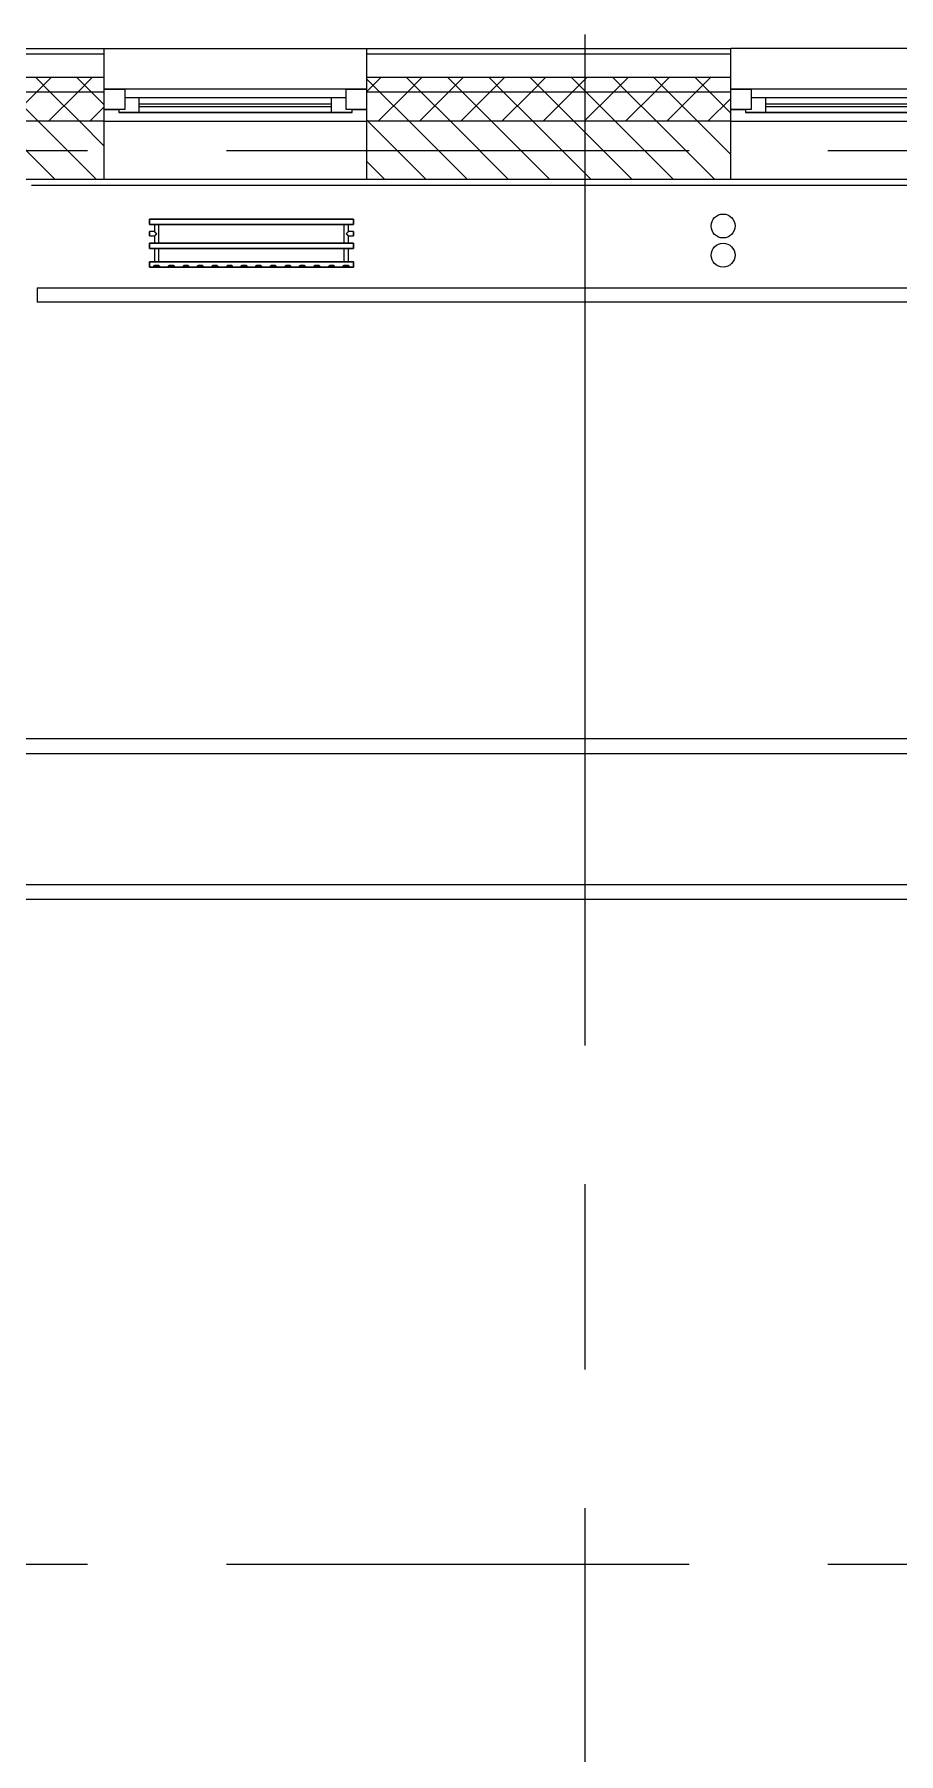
# Model space of a CAD drawing. Header units: millimetres. Extents: x 35143 to 244272, y -8553 to 29000.
# Drawn here: x 54770 to 57736, y 21501 to 27398 of the extents above; entities that cross this region are included whole.
import ezdxf

# ---------------------------------------------------------------- set-up
doc = ezdxf.new("R2010")
doc.units = ezdxf.units.MM
doc.linetypes.add('Осевая', pattern=[3175, 635, -476.25, 1587.5, -476.25])
for name, color, linetype, lineweight in [('A-DETL', 7, 'Continuous', 9), ('A-GLAZ', 7, 'Continuous', 9), ('A-WALL', 7, 'Continuous', 9), ('A-WALL-1', 7, 'Continuous', 13), ('I-WALL', 7, 'Continuous', 9), ('Оси', 7, 'Continuous', 9), ('Оси-2', 7, 'Осевая', 9)]:
    doc.layers.add(name, color=color, linetype=linetype, lineweight=lineweight)
doc.layers.add('A-FLOR-1', color=7, linetype='Continuous', lineweight=9, true_color=0xaaaaaa)
doc.layers.add('M-EQPM-1', color=7, linetype='Continuous', lineweight=9, true_color=0xaaaaaa)
pattern_1 = [(45, (0, 0), (-70.71068, 70.71068), []), (135, (0, 0), (-70.71068, -70.71068), [])]

# ---------------------------------------------------------------- blocks, each defined once
blk = doc.blocks.new('120_Окно_СКБ_2Ст - 120_Окно_СКБ_2Ст 2700х2500 _мал створка справа_ 2-23206922-План монтажа стен и перегородок 2 этажа в осях 12-23')
at = {"layer": 'A-GLAZ'}
for p, q in [((-1350, -75), (-1350, -5)), ((-1350, -5), (-1280, -5)), ((1350, -5), (-1350, -5)), ((-1280, -5), (-1280, -75)), ((450, -35), (-1280, -35)), ((-1280, -35), (-1280, -75)), ((-1230, -85), (-1230, -35)), ((-1230, -55), (400, -55)), ((400, -85), (400, -35)), ((450, -75), (450, -5)), ((450, -5), (520, -5)), ((450, -75), (450, -35)), ((520, -5), (520, -75)), ((1280, -35), (520, -35)), ((520, -35), (520, -75)), ((570, -85), (570, -35)), ((570, -55), (1230, -55)), ((1230, -85), (1230, -35)), ((1280, -75), (1280, -5)), ((1280, -5), (1350, -5)), ((1280, -75), (1280, -35)), ((1350, -5), (1350, -75)), ((-1280, -75), (-1350, -75)), ((-1350, -75), (-1300, -75)), ((-1280, -75), (-1300, -75)), ((-1300, -75), (-1300, -85)), ((-1300, -85), (470, -85)), ((470, -85), (-1300, -85)), ((400, -65), (-1230, -65)), ((520, -75), (450, -75)), ((470, -75), (450, -75)), ((470, -75), (500, -75)), ((470, -85), (470, -75)), ((520, -75), (500, -75)), ((500, -75), (500, -85)), ((500, -85), (1300, -85)), ((1300, -85), (500, -85)), ((1230, -65), (570, -65)), ((1350, -75), (1280, -75)), ((1300, -75), (1280, -75)), ((1300, -75), (1350, -75)), ((1300, -85), (1300, -75))]:
    blk.add_line(p, q, dxfattribs=at)
blk = doc.blocks.new('120_Окно_СКБ_1Ст - 120_Окно_СКБ_1Ст 900х2500_h_-19906774-План монтажа стен и перегородок 2 этажа в осях 12-23')
at = {"layer": 'A-GLAZ'}
for p, q in [((-450, -75), (-450, -5)), ((-450, -5), (-380, -5)), ((450, -5), (-450, -5)), ((-380, -5), (-380, -75)), ((380, -35), (-380, -35)), ((-380, -35), (-380, -75)), ((-330, -85), (-330, -35)), ((-330, -55), (330, -55)), ((330, -85), (330, -35)), ((380, -75), (380, -5)), ((380, -5), (450, -5)), ((380, -75), (380, -35)), ((450, -5), (450, -75)), ((-380, -75), (-450, -75)), ((-450, -75), (-400, -75)), ((-380, -75), (-400, -75)), ((-400, -75), (-400, -85)), ((-400, -85), (400, -85)), ((400, -85), (-400, -85)), ((330, -65), (-330, -65)), ((450, -75), (380, -75)), ((400, -75), (380, -75)), ((400, -75), (450, -75)), ((400, -85), (400, -75))]:
    blk.add_line(p, q, dxfattribs=at)
blk = doc.blocks.new('radiator_prado_classic_z_tip_30_po exemplyaru - Classic Z Тип 30-500-30677900-План монтажа стен и перегородок 2 этажа в осях 12-23')
at = {"layer": 'M-EQPM-1'}
for p, q in [((0, 228), (0, 210)), ((700, 228), (0, 228)), ((0, 210), (0, 228)), ((0, 228), (12.5, 228)), ((0, 210), (700, 210)), ((17.5, 210), (0, 210)), ((12.5, 228), (37.5, 228)), ((37.5, 228), (12.5, 228)), ((12.5, 228), (37.5, 228)), ((12.5, 228), (17.5, 223)), ((12.5, 228), (17.5, 223)), ((32.5, 223), (17.5, 223)), ((17.5, 223), (32.5, 223)), ((17.5, 210), (17.5, 164)), ((17.5, 210), (17.5, 164)), ((32.5, 210), (17.5, 210)), ((17.5, 210), (18.5, 210)), ((17.8, 210), (17.5, 210)), ((17.5, 210), (32.5, 210)), ((32.5, 210), (17.8, 210)), ((18.5, 210), (32.5, 210)), ((31.5, 210), (18.5, 210)), ((32.5, 223), (37.5, 228)), ((37.5, 228), (32.5, 223)), ((32.5, 164), (32.5, 210)), ((32.5, 164), (32.5, 210)), ((667.5, 210), (32.5, 210)), ((37.5, 228), (62.5, 228)), ((62.5, 228), (87.5, 228)), ((87.5, 228), (62.5, 228)), ((62.5, 228), (87.5, 228)), ((62.5, 228), (67.5, 223)), ((62.5, 228), (67.5, 223)), ((82.5, 223), (67.5, 223)), ((67.5, 223), (82.5, 223)), ((82.5, 223), (87.5, 228)), ((87.5, 228), (82.5, 223)), ((87.5, 228), (112.5, 228)), ((112.5, 228), (137.5, 228)), ((137.5, 228), (112.5, 228)), ((112.5, 228), (137.5, 228)), ((112.5, 228), (117.5, 223)), ((112.5, 228), (117.5, 223)), ((132.5, 223), (117.5, 223)), ((117.5, 223), (132.5, 223)), ((132.5, 223), (137.5, 228)), ((137.5, 228), (132.5, 223)), ((137.5, 228), (162.5, 228)), ((162.5, 228), (187.5, 228)), ((187.5, 228), (162.5, 228)), ((162.5, 228), (187.5, 228)), ((162.5, 228), (167.5, 223)), ((162.5, 228), (167.5, 223)), ((182.5, 223), (167.5, 223)), ((167.5, 223), (182.5, 223)), ((182.5, 223), (187.5, 228)), ((187.5, 228), (182.5, 223)), ((187.5, 228), (212.5, 228)), ((212.5, 228), (237.5, 228)), ((237.5, 228), (212.5, 228)), ((212.5, 228), (237.5, 228)), ((212.5, 228), (217.5, 223)), ((212.5, 228), (217.5, 223)), ((232.5, 223), (217.5, 223)), ((217.5, 223), (232.5, 223)), ((232.5, 223), (237.5, 228)), ((237.5, 228), (232.5, 223)), ((237.5, 228), (262.5, 228)), ((262.5, 228), (287.5, 228)), ((287.5, 228), (262.5, 228)), ((262.5, 228), (287.5, 228)), ((262.5, 228), (267.5, 223)), ((262.5, 228), (267.5, 223)), ((282.5, 223), (267.5, 223)), ((267.5, 223), (282.5, 223)), ((282.5, 223), (287.5, 228)), ((287.5, 228), (282.5, 223)), ((287.5, 228), (312.5, 228)), ((312.5, 228), (337.5, 228)), ((337.5, 228), (312.5, 228)), ((312.5, 228), (337.5, 228)), ((312.5, 228), (317.5, 223)), ((312.5, 228), (317.5, 223)), ((332.5, 223), (317.5, 223)), ((317.5, 223), (332.5, 223)), ((332.5, 223), (337.5, 228)), ((337.5, 228), (332.5, 223)), ((337.5, 228), (362.5, 228)), ((362.5, 228), (387.5, 228)), ((387.5, 228), (362.5, 228)), ((362.5, 228), (387.5, 228)), ((362.5, 228), (367.5, 223)), ((362.5, 228), (367.5, 223)), ((382.5, 223), (367.5, 223)), ((367.5, 223), (382.5, 223)), ((382.5, 223), (387.5, 228)), ((387.5, 228), (382.5, 223)), ((387.5, 228), (412.5, 228)), ((412.5, 228), (437.5, 228)), ((437.5, 228), (412.5, 228)), ((412.5, 228), (437.5, 228)), ((412.5, 228), (417.5, 223)), ((412.5, 228), (417.5, 223)), ((432.5, 223), (417.5, 223)), ((417.5, 223), (432.5, 223)), ((432.5, 223), (437.5, 228)), ((437.5, 228), (432.5, 223)), ((437.5, 228), (462.5, 228)), ((462.5, 228), (487.5, 228)), ((487.5, 228), (462.5, 228)), ((462.5, 228), (487.5, 228)), ((462.5, 228), (467.5, 223)), ((462.5, 228), (467.5, 223)), ((482.5, 223), (467.5, 223)), ((467.5, 223), (482.5, 223)), ((482.5, 223), (487.5, 228)), ((487.5, 228), (482.5, 223)), ((487.5, 228), (512.5, 228)), ((512.5, 228), (537.5, 228)), ((537.5, 228), (512.5, 228)), ((512.5, 228), (537.5, 228)), ((512.5, 228), (517.5, 223)), ((512.5, 228), (517.5, 223)), ((532.5, 223), (517.5, 223)), ((517.5, 223), (532.5, 223)), ((532.5, 223), (537.5, 228)), ((537.5, 228), (532.5, 223)), ((537.5, 228), (562.5, 228)), ((562.5, 228), (587.5, 228)), ((587.5, 228), (562.5, 228)), ((562.5, 228), (587.5, 228)), ((562.5, 228), (567.5, 223)), ((562.5, 228), (567.5, 223)), ((582.5, 223), (567.5, 223)), ((567.5, 223), (582.5, 223)), ((582.5, 223), (587.5, 228)), ((587.5, 228), (582.5, 223)), ((587.5, 228), (612.5, 228)), ((612.5, 228), (637.5, 228)), ((637.5, 228), (612.5, 228)), ((612.5, 228), (637.5, 228)), ((612.5, 228), (617.5, 223)), ((617.5, 223), (612.5, 228)), ((632.5, 223), (617.5, 223)), ((617.5, 223), (632.5, 223)), ((632.5, 223), (637.5, 228)), ((637.5, 228), (632.5, 223)), ((637.5, 228), (662.5, 228)), ((662.5, 228), (687.5, 228)), ((687.5, 228), (662.5, 228)), ((662.5, 228), (687.5, 228)), ((662.5, 228), (667.5, 223)), ((662.5, 228), (667.5, 223)), ((682.5, 223), (667.5, 223)), ((667.5, 223), (682.5, 223)), ((667.5, 210), (667.5, 164)), ((667.5, 210), (667.5, 164)), ((667.8, 210), (667.5, 210)), ((667.5, 210), (668.5, 210)), ((682.5, 210), (667.5, 210)), ((667.5, 210), (675, 210)), ((668.5, 210), (667.8, 210)), ((669.7, 210), (668.5, 210)), ((668.5, 210), (682.5, 210)), ((681.5, 210), (668.5, 210)), ((671.2, 210), (669.7, 210)), ((678.7, 210), (671.2, 210)), ((675, 210), (682.5, 210)), ((682.5, 210), (678.7, 210)), ((682.5, 223), (687.5, 228)), ((687.5, 228), (682.5, 223)), ((682.5, 164), (682.5, 210)), ((682.5, 164), (682.5, 210)), ((700, 210), (682.5, 210)), ((687.5, 228), (700, 228)), ((700, 210), (700, 228)), ((700, 228), (700, 210)), ((700, 164), (0, 164)), ((0, 164), (0, 146)), ((0, 146), (0, 164)), ((0, 164), (17.5, 164)), ((0, 146), (700, 146)), ((17.5, 146), (0, 146)), ((17.5, 121.5), (0, 121.5)), ((17.5, 121.5), (0, 121.5)), ((0, 121.5), (0, 121.2)), ((0, 106.5), (0, 121.5)), ((0, 121.2), (0, 110.2)), ((0, 121.2), (0, 120.5)), ((0, 120.5), (0, 121.2)), ((0, 121.2), (0, 121.2)), ((0, 120.5), (0, 119.3)), ((0, 119.3), (0, 120.5)), ((0, 119.3), (0, 117.8)), ((0, 117.8), (0, 119.3)), ((32.5, 164), (17.5, 164)), ((17.5, 164), (32.5, 164)), ((32.5, 164), (17.5, 164)), ((17.5, 164), (32.5, 164)), ((17.5, 146), (17.5, 121.5)), ((17.5, 146), (17.5, 121.5)), ((17.5, 146), (32.5, 146)), ((32.5, 146), (17.5, 146)), ((17.5, 146), (32.5, 146)), ((19.7, 146), (17.5, 146)), ((18.5, 164), (31.5, 164)), ((31.5, 146), (18.5, 146)), ((28.8, 146), (19.7, 146)), ((32.5, 146), (28.8, 146)), ((32.5, 164), (667.5, 164)), ((32.5, 82), (32.5, 146)), ((32.5, 82), (32.5, 146)), ((667.5, 146), (32.5, 146)), ((669.7, 164), (667.5, 164)), ((667.5, 164), (682.5, 164)), ((682.5, 164), (667.5, 164)), ((667.5, 164), (682.5, 164)), ((667.5, 146), (667.5, 82)), ((667.5, 146), (667.5, 82)), ((667.5, 146), (682.5, 146)), ((669.7, 146), (667.5, 146)), ((667.5, 146), (682.5, 146)), ((681.5, 146), (667.5, 146)), ((668.5, 164), (681.5, 164)), ((681.5, 146), (668.5, 146)), ((682.5, 164), (669.7, 164)), ((682.5, 146), (669.7, 146)), ((682.2, 146), (681.5, 146)), ((682.5, 146), (682.2, 146)), ((682.5, 164), (700, 164)), ((682.5, 121.5), (682.5, 146)), ((682.5, 121.5), (682.5, 146)), ((700, 146), (682.5, 146)), ((700, 121.5), (682.5, 121.5)), ((700, 121.5), (682.5, 121.5)), ((700, 146), (700, 164)), ((700, 164), (700, 146)), ((700, 121.5), (700, 106.5)), ((700, 121.2), (700, 121.5)), ((700, 121.5), (700, 121.2)), ((700, 121.2), (700, 121.5)), ((700, 106.8), (700, 121.2)), ((700, 121.2), (700, 106.8)), ((700, 106.8), (700, 121.2)), ((0, 117.8), (0, 115.9)), ((0, 115.9), (0, 117.8)), ((0, 115.9), (0, 114)), ((0, 114), (0, 115.9)), ((0, 114), (0, 112.1)), ((0, 112.1), (0, 114)), ((0, 112.1), (0, 110.2)), ((0, 110.2), (0, 112.1)), ((0, 110.2), (0, 106.8)), ((0, 110.2), (0, 108.7)), ((0, 108.7), (0, 110.2)), ((0, 108.7), (0, 106.8)), ((0, 106.8), (0, 108.7)), ((0, 106.8), (0, 106.5)), ((0, 106.8), (0, 106.8)), ((0, 106.5), (17.5, 106.5)), ((0, 106.5), (17.5, 106.5)), ((700, 82), (0, 82)), ((0, 82), (0, 64)), ((0, 64), (0, 82)), ((0, 82), (17.5, 82)), ((700, 64), (0, 64)), ((0, 64), (700, 64)), ((17.5, 106.5), (17.5, 82)), ((17.5, 106.5), (17.5, 82)), ((32.5, 82), (17.5, 82)), ((17.5, 82), (18.5, 82)), ((32.5, 82), (17.5, 82)), ((17.5, 82), (21.3, 82)), ((18.5, 82), (32.5, 82)), ((18.5, 82), (31.5, 82)), ((21.3, 82), (32.5, 82)), ((32.5, 82), (667.5, 82)), ((671.2, 82), (667.5, 82)), ((667.5, 82), (668.5, 82)), ((682.5, 82), (667.5, 82)), ((667.5, 82), (667.8, 82)), ((667.8, 82), (668.5, 82)), ((668.5, 82), (676.9, 82)), ((668.5, 82), (673.1, 82)), ((668.5, 82), (681.5, 82)), ((680.3, 82), (671.2, 82)), ((673.1, 82), (682.5, 82)), ((676.9, 82), (682.5, 82)), ((681.5, 82), (680.3, 82)), ((682.5, 82), (681.5, 82)), ((682.5, 82), (682.5, 106.5)), ((682.5, 106.5), (700, 106.5)), ((682.5, 82), (682.5, 106.5)), ((682.5, 106.5), (700, 106.5)), ((682.5, 82), (700, 82)), ((700, 106.5), (700, 106.8)), ((700, 106.8), (700, 106.5)), ((700, 106.5), (700, 106.8)), ((700, 64), (700, 82)), ((700, 82), (700, 64))]:
    blk.add_line(p, q, dxfattribs=at)
for points, knots in [([(17.8, 121.2), (17.7, 121.3), (17.7, 121.3), (17.5, 121.5), (17.5, 121.5), (17.5, 121.5)], [0.8571429, 0.8571429, 0.8571429, 0.8571429, 0.8928571, 0.9285714, 1, 1, 1, 1]), ([(17.5, 121.5), (17.5, 121.5), (17.5, 121.5), (17.7, 121.3), (17.7, 121.3), (17.8, 121.2)], [0, 0, 0, 0, 0.0714286, 0.1071429, 0.1428571, 0.1428571, 0.1428571, 0.1428571]), ([(17.5, 121.5), (17.5, 121.5), (17.5, 121.5), (17.7, 121.3), (17.7, 121.3), (17.8, 121.2)], [0, 0, 0, 0, 0.0714286, 0.1071429, 0.1428571, 0.1428571, 0.1428571, 0.1428571]), ([(25, 114), (24.5, 114.5), (23.6, 115.4), (22.4, 116.6), (21.6, 117.4), (21.1, 117.9), (20.8, 118.2), (20.5, 118.5), (20.2, 118.8), (19.8, 119.1), (19.6, 119.4), (19.3, 119.7), (19, 120), (18.7, 120.3), (18.5, 120.5), (18.3, 120.7), (18.1, 120.9), (17.9, 121.1), (17.8, 121.2), (17.7, 121.3), (17.5, 121.5), (17.5, 121.5), (17.5, 121.5)], [0, 0, 0, 0, 0.142857, 0.285714, 0.357143, 0.392857, 0.428571, 0.464286, 0.5, 0.535714, 0.571429, 0.607143, 0.642857, 0.678571, 0.714286, 0.75, 0.785714, 0.821429, 0.857143, 0.892857, 0.928571, 1, 1, 1, 1]), ([(18.5, 120.5), (18.6, 120.4), (18.7, 120.3), (19, 120), (19.3, 119.7), (19.6, 119.4), (19.8, 119.1), (20.3, 118.7), (20.7, 118.3), (21.1, 117.9), (21.6, 117.4), (22.4, 116.6), (23.1, 115.9), (23.6, 115.4)], [0.2857143, 0.2857143, 0.2857143, 0.2857143, 0.3214286, 0.3571429, 0.3928571, 0.4285714, 0.4642857, 0.5, 0.5714286, 0.6071429, 0.6428571, 0.7142857, 0.8571429, 0.8571429, 0.8571429, 0.8571429]), ([(19.6, 119.4), (19.7, 119.3), (19.9, 119.2), (20.3, 118.7), (20.6, 118.4), (20.8, 118.2)], [0.4285714, 0.4285714, 0.4285714, 0.4285714, 0.4642857, 0.5, 0.5714286, 0.5714286, 0.5714286, 0.5714286]), ([(22.1, 116.9), (21.9, 117.1), (21.6, 117.4), (21.1, 117.9), (20.9, 118.1), (20.8, 118.2)], [0.2857143, 0.2857143, 0.2857143, 0.2857143, 0.3571429, 0.3928571, 0.4285714, 0.4285714, 0.4285714, 0.4285714]), ([(20.8, 118.2), (20.9, 118.1), (21.1, 117.9), (21.6, 117.4), (21.9, 117.1), (22.1, 116.9)], [0.5714286, 0.5714286, 0.5714286, 0.5714286, 0.6071429, 0.6428571, 0.7142857, 0.7142857, 0.7142857, 0.7142857]), ([(675, 114), (675.5, 114.5), (676.4, 115.4), (677.6, 116.6), (678.4, 117.4), (678.9, 117.9), (679.2, 118.2), (679.5, 118.5), (679.8, 118.8), (680.1, 119.2), (680.4, 119.4), (680.7, 119.7), (681, 120), (681.3, 120.3), (681.5, 120.5), (681.7, 120.7), (681.9, 120.9), (682.1, 121.1), (682.2, 121.2), (682.3, 121.3), (682.5, 121.5), (682.5, 121.5), (682.5, 121.5)], [0, 0, 0, 0, 0.142857, 0.285714, 0.357143, 0.392857, 0.428571, 0.464286, 0.5, 0.535714, 0.571429, 0.607143, 0.642857, 0.678571, 0.714286, 0.75, 0.785714, 0.821429, 0.857143, 0.892857, 0.928571, 1, 1, 1, 1]), ([(682.2, 121.2), (682.2, 121.2), (682.1, 121.1), (681.9, 120.9), (681.7, 120.7), (681.5, 120.5), (681.3, 120.3), (681, 120), (680.7, 119.7), (680.4, 119.4), (680.1, 119.2), (679.7, 118.7), (679.3, 118.3), (678.9, 117.9), (678.4, 117.4), (677.6, 116.6), (676.9, 115.9), (676.4, 115.4)], [0.1428571, 0.1428571, 0.1428571, 0.1428571, 0.1785714, 0.2142857, 0.25, 0.2857143, 0.3214286, 0.3571429, 0.3928571, 0.4285714, 0.4642857, 0.5, 0.5714286, 0.6071429, 0.6428571, 0.7142857, 0.8571429, 0.8571429, 0.8571429, 0.8571429]), ([(682.2, 121.2), (682.2, 121.2), (682.1, 121.1), (681.9, 120.9), (681.7, 120.7), (681.5, 120.5), (681.3, 120.3), (681, 120), (680.7, 119.7), (680.4, 119.4), (680.1, 119.2), (679.7, 118.7), (679.3, 118.3), (678.9, 117.9), (678.4, 117.4), (677.6, 116.6), (676.9, 115.9), (676.4, 115.4)], [0.1428571, 0.1428571, 0.1428571, 0.1428571, 0.1785714, 0.2142857, 0.25, 0.2857143, 0.3214286, 0.3571429, 0.3928571, 0.4285714, 0.4642857, 0.5, 0.5714286, 0.6071429, 0.6428571, 0.7142857, 0.8571429, 0.8571429, 0.8571429, 0.8571429]), ([(676.4, 115.4), (676.9, 115.9), (677.6, 116.6), (678.4, 117.4), (678.9, 117.9), (679.2, 118.2), (679.5, 118.5), (679.8, 118.8), (680.1, 119.2), (680.3, 119.3), (680.4, 119.4)], [0.1428571, 0.1428571, 0.1428571, 0.1428571, 0.2857143, 0.3571429, 0.3928571, 0.4285714, 0.4642857, 0.5, 0.5357143, 0.5714286, 0.5714286, 0.5714286, 0.5714286]), ([(682.5, 121.5), (682.5, 121.5), (682.5, 121.5), (682.3, 121.3), (682.3, 121.3), (682.2, 121.2)], [0, 0, 0, 0, 0.0714286, 0.1071429, 0.1428571, 0.1428571, 0.1428571, 0.1428571]), ([(682.5, 121.5), (682.5, 121.5), (682.5, 121.5), (682.3, 121.3), (682.3, 121.3), (682.2, 121.2)], [0, 0, 0, 0, 0.0714286, 0.1071429, 0.1428571, 0.1428571, 0.1428571, 0.1428571]), ([(682.2, 121.2), (682.3, 121.3), (682.3, 121.3), (682.5, 121.5), (682.5, 121.5), (682.5, 121.5)], [0.8571429, 0.8571429, 0.8571429, 0.8571429, 0.8928571, 0.9285714, 1, 1, 1, 1]), ([(17.5, 106.5), (17.5, 106.5), (17.5, 106.5), (17.7, 106.7), (17.8, 106.8), (17.9, 106.9), (18.1, 107.1), (18.3, 107.3), (18.5, 107.5), (18.7, 107.7), (19, 108), (19.3, 108.3), (19.6, 108.6), (19.8, 108.9), (20.3, 109.3), (20.7, 109.7), (21.1, 110.1), (21.6, 110.6), (22.4, 111.4), (23.6, 112.6), (24.5, 113.5), (25, 114)], [0, 0, 0, 0, 0.071429, 0.107143, 0.142857, 0.178571, 0.214286, 0.25, 0.285714, 0.321429, 0.357143, 0.392857, 0.428571, 0.464286, 0.5, 0.571429, 0.607143, 0.642857, 0.714286, 0.857143, 1, 1, 1, 1]), ([(17.5, 106.5), (17.5, 106.5), (17.5, 106.5), (17.7, 106.7), (17.7, 106.7), (17.8, 106.8)], [0, 0, 0, 0, 0.0714286, 0.1071429, 0.1428571, 0.1428571, 0.1428571, 0.1428571]), ([(17.8, 106.8), (17.7, 106.7), (17.7, 106.7), (17.5, 106.5), (17.5, 106.5), (17.5, 106.5)], [0.8571429, 0.8571429, 0.8571429, 0.8571429, 0.8928571, 0.9285714, 1, 1, 1, 1]), ([(17.8, 106.8), (17.7, 106.7), (17.7, 106.7), (17.5, 106.5), (17.5, 106.5), (17.5, 106.5)], [0.8571429, 0.8571429, 0.8571429, 0.8571429, 0.8928571, 0.9285714, 1, 1, 1, 1]), ([(22.1, 111.1), (21.9, 110.9), (21.6, 110.6), (21.1, 110.1), (20.8, 109.8), (20.5, 109.5), (20.2, 109.2), (19.8, 108.9), (19.6, 108.6), (19.3, 108.3), (19, 108), (18.7, 107.7), (18.5, 107.5), (18.3, 107.3), (18.1, 107.1), (17.9, 106.9), (17.8, 106.8), (17.8, 106.8)], [0.2857143, 0.2857143, 0.2857143, 0.2857143, 0.3571429, 0.3928571, 0.4285714, 0.4642857, 0.5, 0.5357143, 0.5714286, 0.6071429, 0.6428571, 0.6785714, 0.7142857, 0.75, 0.7857143, 0.8214286, 0.8571429, 0.8571429, 0.8571429, 0.8571429]), ([(17.8, 106.8), (17.8, 106.8), (17.9, 106.9), (18.1, 107.1), (18.3, 107.3), (18.5, 107.5), (18.7, 107.7), (19, 108), (19.3, 108.3), (19.6, 108.6), (19.9, 108.8), (20.3, 109.3), (20.6, 109.6), (20.8, 109.8)], [0.1428571, 0.1428571, 0.1428571, 0.1428571, 0.1785714, 0.2142857, 0.25, 0.2857143, 0.3214286, 0.3571429, 0.3928571, 0.4285714, 0.4642857, 0.5, 0.5714286, 0.5714286, 0.5714286, 0.5714286]), ([(20.8, 109.8), (20.9, 109.9), (21.1, 110.1), (21.6, 110.6), (21.9, 110.9), (22.1, 111.1)], [0.5714286, 0.5714286, 0.5714286, 0.5714286, 0.6071429, 0.6428571, 0.7142857, 0.7142857, 0.7142857, 0.7142857]), ([(22.1, 111.1), (21.9, 110.9), (21.6, 110.6), (21.1, 110.1), (20.9, 109.9), (20.8, 109.8)], [0.2857143, 0.2857143, 0.2857143, 0.2857143, 0.3571429, 0.3928571, 0.4285714, 0.4285714, 0.4285714, 0.4285714]), ([(682.5, 106.5), (682.5, 106.5), (682.5, 106.5), (682.3, 106.7), (682.2, 106.8), (682.1, 106.9), (681.9, 107.1), (681.7, 107.3), (681.5, 107.5), (681.3, 107.7), (681, 108), (680.7, 108.3), (680.4, 108.6), (680.1, 108.8), (679.7, 109.3), (679.3, 109.7), (678.9, 110.1), (678.4, 110.6), (677.6, 111.4), (676.4, 112.6), (675.5, 113.5), (675, 114)], [0, 0, 0, 0, 0.071429, 0.107143, 0.142857, 0.178571, 0.214286, 0.25, 0.285714, 0.321429, 0.357143, 0.392857, 0.428571, 0.464286, 0.5, 0.571429, 0.607143, 0.642857, 0.714286, 0.857143, 1, 1, 1, 1]), ([(677.9, 111.1), (678.1, 110.9), (678.4, 110.6), (678.9, 110.1), (679.2, 109.8), (679.5, 109.5), (679.8, 109.2), (680.1, 108.8), (680.4, 108.6), (680.7, 108.3), (681, 108), (681.3, 107.7), (681.5, 107.5), (681.7, 107.3), (681.9, 107.1), (682.1, 106.9), (682.2, 106.8), (682.2, 106.8)], [0.2857143, 0.2857143, 0.2857143, 0.2857143, 0.3571429, 0.3928571, 0.4285714, 0.4642857, 0.5, 0.5357143, 0.5714286, 0.6071429, 0.6428571, 0.6785714, 0.7142857, 0.75, 0.7857143, 0.8214286, 0.8571429, 0.8571429, 0.8571429, 0.8571429]), ([(677.9, 111.1), (678.1, 110.9), (678.4, 110.6), (678.9, 110.1), (679.2, 109.8), (679.5, 109.5), (679.8, 109.2), (680.1, 108.8), (680.4, 108.6), (680.7, 108.3), (681, 108), (681.3, 107.7), (681.5, 107.5), (681.7, 107.3), (681.9, 107.1), (682.1, 106.9), (682.2, 106.8), (682.2, 106.8)], [0.2857143, 0.2857143, 0.2857143, 0.2857143, 0.3571429, 0.3928571, 0.4285714, 0.4642857, 0.5, 0.5357143, 0.5714286, 0.6071429, 0.6428571, 0.6785714, 0.7142857, 0.75, 0.7857143, 0.8214286, 0.8571429, 0.8571429, 0.8571429, 0.8571429]), ([(679.2, 109.8), (679.1, 109.9), (678.9, 110.1), (678.4, 110.6), (678.1, 110.9), (677.9, 111.1)], [0.5714286, 0.5714286, 0.5714286, 0.5714286, 0.6071429, 0.6428571, 0.7142857, 0.7142857, 0.7142857, 0.7142857]), ([(681.5, 107.5), (681.4, 107.6), (681.3, 107.7), (681, 108), (680.7, 108.3), (680.4, 108.6), (680.1, 108.8), (679.7, 109.3), (679.4, 109.6), (679.2, 109.8)], [0.2857143, 0.2857143, 0.2857143, 0.2857143, 0.3214286, 0.3571429, 0.3928571, 0.4285714, 0.4642857, 0.5, 0.5714286, 0.5714286, 0.5714286, 0.5714286]), ([(682.2, 106.8), (682.3, 106.7), (682.3, 106.7), (682.5, 106.5), (682.5, 106.5), (682.5, 106.5)], [0.8571429, 0.8571429, 0.8571429, 0.8571429, 0.8928571, 0.9285714, 1, 1, 1, 1]), ([(682.2, 106.8), (682.3, 106.7), (682.3, 106.7), (682.5, 106.5), (682.5, 106.5), (682.5, 106.5)], [0.8571429, 0.8571429, 0.8571429, 0.8571429, 0.8928571, 0.9285714, 1, 1, 1, 1]), ([(682.5, 106.5), (682.5, 106.5), (682.5, 106.5), (682.3, 106.7), (682.3, 106.7), (682.2, 106.8)], [0, 0, 0, 0, 0.0714286, 0.1071429, 0.1428571, 0.1428571, 0.1428571, 0.1428571])]:
    blk.add_open_spline(points, degree=3, knots=knots, dxfattribs=at)
for points in [[(20.8, 118.2), (20.7, 118.3), (20.5, 118.5), (20.2, 118.8), (19.9, 119.2), (19.6, 119.4), (19.3, 119.7), (19, 120), (18.7, 120.3), (18.5, 120.5), (18.3, 120.7), (18.1, 120.9), (17.9, 121.1), (17.8, 121.2), (17.8, 121.2)], [(17.8, 121.2), (17.8, 121.2), (17.9, 121.1), (18.1, 120.9), (18.3, 120.7), (18.5, 120.5), (18.7, 120.3), (19, 120), (19.3, 119.7), (19.5, 119.5), (19.6, 119.4)], [(17.8, 121.2), (17.8, 121.2), (17.9, 121.1), (18.1, 120.9), (18.3, 120.7), (18.4, 120.6), (18.5, 120.5)], [(680.4, 119.4), (680.5, 119.5), (680.7, 119.7), (681, 120), (681.3, 120.3), (681.4, 120.4), (681.5, 120.5)], [(681.5, 120.5), (681.6, 120.6), (681.7, 120.7), (681.9, 120.9), (682.1, 121.1), (682.2, 121.2), (682.2, 121.2)], [(20.8, 109.8), (20.7, 109.7), (20.5, 109.5), (20.2, 109.2), (19.9, 108.8), (19.6, 108.6), (19.3, 108.3), (19, 108), (18.7, 107.7), (18.5, 107.5), (18.3, 107.3), (18.1, 107.1), (17.9, 106.9), (17.8, 106.8), (17.8, 106.8)], [(23.6, 115.4), (23.1, 115.9), (22.6, 116.4), (22.1, 116.9)], [(22.1, 116.9), (22.6, 116.4), (23.1, 115.9), (23.6, 115.4)], [(25, 114), (24.5, 113.5), (23.6, 112.6), (22.6, 111.6), (22.1, 111.1)], [(22.1, 111.1), (22.6, 111.6), (23.1, 112.1), (23.6, 112.6)], [(23.6, 112.6), (23.1, 112.1), (22.6, 111.6), (22.1, 111.1)], [(25, 114), (24.5, 114.5), (24, 115), (23.6, 115.4)], [(23.6, 115.4), (24, 115), (24.5, 114.5), (25, 114)], [(23.6, 115.4), (24, 115), (24.5, 114.5), (25, 114)], [(23.6, 112.6), (24, 113), (24.5, 113.5), (25, 114)], [(25, 114), (24.5, 113.5), (24, 113), (23.6, 112.6)], [(676.4, 115.4), (676, 115), (675.5, 114.5), (675, 114)], [(676.4, 115.4), (676, 115), (675.5, 114.5), (675, 114)], [(675, 114), (675.5, 114.5), (676, 115), (676.4, 115.4)], [(675, 114), (675.5, 113.5), (676.4, 112.6), (677.4, 111.6), (677.9, 111.1)], [(675, 114), (675.5, 113.5), (676.4, 112.6), (677.4, 111.6), (677.9, 111.1)], [(677.9, 111.1), (677.4, 111.6), (676.4, 112.6), (675.5, 113.5), (675, 114)], [(682.2, 106.8), (682.2, 106.8), (682.1, 106.9), (681.9, 107.1), (681.7, 107.3), (681.6, 107.4), (681.5, 107.5)]]:
    blk.add_open_spline(points, degree=3, dxfattribs=at)

msp = doc.modelspace()

# ---------------------------------------------------------------- hatches: boundary and pattern name
at = {"layer": 'A-WALL'}
h = msp.add_hatch(dxfattribs=at)
h.set_pattern_fill('FP_21', color=256, style=0, pattern_type=2)
h.set_pattern_definition(pattern_1)
h.paths.add_polyline_path([(84535.7, 27200), (84535.7, 27250), (80350, 27250), (80350, 27200), (82002.1, 27200)])
h.paths.add_polyline_path([(77633.4, 27200), (77850, 27200), (77850, 27250), (76340, 27250), (76340, 27200)])
h.paths.add_polyline_path([(74240, 27200), (74240, 27250), (68860, 27250), (68860, 27200), (73264.7, 27200)])
h.paths.add_polyline_path([(67960, 27200), (67960, 27250), (66160, 27250), (66160, 27200), (67439.8, 27200)])
h.paths.add_polyline_path([(64955.2, 27200), (65260, 27200), (65260, 27250), (64180, 27250), (64180, 27200), (64527.3, 27200)])
h.paths.add_polyline_path([(60886.7, 27200), (61040, 27200), (61040, 27250), (59860, 27250), (59860, 27200), (60755.2, 27200)])
h.paths.add_polyline_path([(57160, 27200), (57160, 27250), (55909.9, 27250), (55909.9, 27200), (56518, 27200)])
h.paths.add_polyline_path([(55009.9, 27200), (55009.9, 27250), (53860.2, 27250), (53860.2, 27200), (54333.6, 27200)])
h.paths.add_polyline_path([(50760.2, 27200), (50760.2, 27250), (49660.3, 27250), (49660.3, 27200), (49964.9, 27200)])
h.paths.add_polyline_path([(48760.3, 27200), (48760.3, 27250), (47507, 27250), (47507, 27200), (48508.7, 27200)])
h.paths.add_polyline_path([(44407, 27200), (44407, 27250), (42010, 27250), (42010, 27200), (44140, 27200)])
h = msp.add_hatch(dxfattribs=at)
h.set_pattern_fill('FP_21', color=256, style=0, pattern_type=2)
h.set_pattern_definition(pattern_1)
h.paths.add_polyline_path([(84535.7, 27100), (84535.7, 27200), (80350, 27200), (80350, 27100), (84200, 27100)])
h.paths.add_polyline_path([(77850, 27100), (77850, 27200), (76340, 27200), (76340, 27100), (77633.4, 27100)])
h.paths.add_polyline_path([(73540, 27100), (74240, 27100), (74240, 27200), (68860, 27200), (68860, 27100), (73264.7, 27100)])
h.paths.add_polyline_path([(67439.8, 27100), (67960, 27100), (67960, 27200), (66160, 27200), (66160, 27100), (66760, 27100)])
h.paths.add_polyline_path([(64955.2, 27100), (65260, 27100), (65260, 27200), (64180, 27200), (64180, 27100), (64527.3, 27100)])
h.paths.add_polyline_path([(60755.2, 27100), (61040, 27100), (61040, 27200), (59860, 27200), (59860, 27100), (60158.6, 27100)])
h.paths.add_polyline_path([(57160, 27100), (57160, 27200), (55909.9, 27200), (55909.9, 27100), (56518, 27100)])
h.paths.add_polyline_path([(55009.9, 27100), (55009.9, 27200), (53860.2, 27200), (53860.2, 27100), (54333.6, 27100)])
h.paths.add_polyline_path([(49964.9, 27100), (50760.2, 27100), (50760.2, 27200), (49660.3, 27200), (49660.3, 27100)])
h.paths.add_polyline_path([(48508.7, 27100), (48760.3, 27100), (48760.3, 27200), (47507, 27200), (47507, 27100)])
h.paths.add_polyline_path([(44407, 27100), (44407, 27200), (42060, 27200), (42060, 27100), (44140, 27100)])
at = {"layer": 'I-WALL'}
h = msp.add_hatch(dxfattribs=at)
h.set_pattern_fill('FP_19', color=256, style=0, pattern_type=2)
h.set_pattern_definition([(135, (0, 0), (-70.71068, -70.71068), [])])
h.paths.add_polyline_path([(84100.7, 26900), (84200, 26900), (84200, 27100), (81150, 27100), (81150, 26900), (83458.4, 26900)])
h.paths.add_polyline_path([(80350, 26900), (80650, 26900), (80650, 27100), (80350, 27100), (80350, 26969.9)])
h.paths.add_polyline_path([(77850, 26900), (77850, 27100), (77250, 27100), (77250, 26900), (77670, 26900)])
h.paths.add_polyline_path([(76750, 26900), (76750, 27100), (76340, 27100), (76340, 26900)])
h.paths.add_polyline_path([(74240, 26900), (74240, 27100), (74040, 27100), (74040, 26900)])
h.paths.add_polyline_path([(73264.7, 26900), (73540, 26900), (73540, 27100), (70810, 27100), (70810, 26900), (72900.6, 26900)])
h.paths.add_polyline_path([(70310, 26900), (70310, 27100), (68860, 27100), (68860, 26900), (68896, 26900)])
h.paths.add_polyline_path([(66760, 26900), (67960, 26900), (67960, 27100), (66760, 27100), (66760, 26969.9)])
h.paths.add_polyline_path([(64160, 26900), (65260, 26900), (65260, 27100), (64160, 27100), (64160, 26969.9)])
h.paths.add_polyline_path([(61060, 26900), (61060, 27100), (59860, 27100), (59860, 26900), (60886.7, 26900)])
h.paths.add_polyline_path([(57160, 26900), (57160, 27100), (55909.9, 27100), (55909.9, 26900), (56882, 26900)])
h.paths.add_polyline_path([(55009.9, 26900), (55009.9, 27100), (53860.2, 27100), (53860.2, 26900), (54879.7, 26900)])
h.paths.add_polyline_path([(50760.2, 26900), (50760.2, 27100), (50364.8, 27100), (50364.8, 26900), (50693, 26900)])

# ---------------------------------------------------------------- linework, layer by layer
at = {"layer": 'A-DETL'}
for centre in [(57133.1, 26740.8), (57133.1, 26640.8)]:
    msp.add_circle(centre, 41, dxfattribs=at)
at = {"layer": 'A-FLOR-1'}
for p, q in [((64640, 24981.3), (44283.6, 24981.3)), ((44333.6, 24931.3), (64590, 24931.3)), ((64140, 24481.3), (44783.6, 24481.3)), ((54486.8, 24431.3), (64090, 24431.3))]:
    msp.add_line(p, q, dxfattribs=at)
at = {"layer": 'A-WALL'}
for p, q in [((41910, 27350), (57160, 27350)), ((55009.9, 27100), (55009.9, 27350)), ((55909.9, 27350), (55909.9, 27100)), ((57160, 27100), (57160, 27350)), ((84535.7, 27350), (57160, 27350))]:
    msp.add_line(p, q, dxfattribs=at)
at = {"layer": 'A-WALL-1'}
for p, q in [((55009.9, 27330), (53860.2, 27330)), ((57160, 27330), (55909.9, 27330)), ((55009.9, 27250), (53860.2, 27250)), ((57160, 27250), (55909.9, 27250)), ((55009.9, 27200), (53860.2, 27200)), ((57160, 27200), (55909.9, 27200)), ((55009.9, 27100), (53860.2, 27100)), ((57160, 27100), (55909.9, 27100))]:
    msp.add_line(p, q, dxfattribs=at)
at = {"layer": 'I-WALL'}
for p, q in [((55009.9, 26900), (55009.9, 27100)), ((55009.9, 27100), (55909.9, 27100)), ((55909.9, 27100), (55909.9, 26900)), ((57160, 26900), (57160, 27100)), ((57160, 27100), (59860, 27100)), ((66160, 26900), (50364.8, 26900)), ((60160, 26880), (54760, 26880)), ((54780, 26529), (60140, 26529)), ((54780, 26529), (54780, 26479)), ((60140, 26479), (54780, 26479))]:
    msp.add_line(p, q, dxfattribs=at)
at = {"layer": 'Оси'}
msp.add_line((56660, 24898.1), (56660, 27398.1), dxfattribs=at)
at = {"layer": 'Оси-2'}
for p, q in [((38442.5, 27000), (82250, 27000)), ((56660, 593.7), (56660, 24898.1)), ((38442.5, 22150), (82250, 22150))]:
    msp.add_line(p, q, dxfattribs=at)

# ---------------------------------------------------------------- block references
at = {"layer": 'A-GLAZ'}
for name, p in [('120_Окно_СКБ_1Ст - 120_Окно_СКБ_1Ст 900х2500_h_-19906774-План монтажа стен и перегородок 2 этажа в осях 12-23', (55459.9, 27215)), ('120_Окно_СКБ_2Ст - 120_Окно_СКБ_2Ст 2700х2500 _мал створка справа_ 2-23206922-План монтажа стен и перегородок 2 этажа в осях 12-23', (58510, 27215))]:
    msp.add_blockref(name, p, dxfattribs=at)
at = {"layer": 'M-EQPM-1', "rotation": 180}
msp.add_blockref('radiator_prado_classic_z_tip_30_po exemplyaru - Classic Z Тип 30-500-30677900-План монтажа стен и перегородок 2 этажа в осях 12-23', (55864.9, 26828), dxfattribs=at)

doc.saveas('drawing.dxf')
